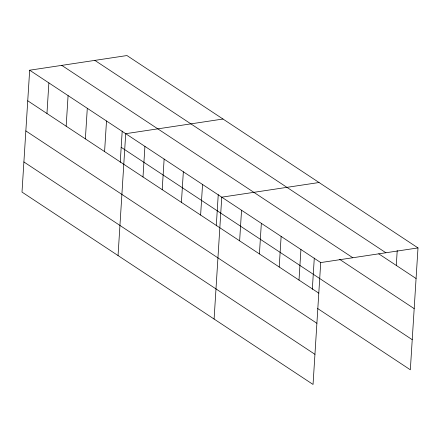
<?xml version="1.0" encoding="UTF-8"?>
<svg xmlns="http://www.w3.org/2000/svg" width="440" height="440" viewBox="0 0 440 440"><rect width="100%" height="100%" fill="white"/><g stroke="black" fill="none" stroke-linecap="round" stroke-linejoin="round"><path stroke-width="0.66" d="M29.667 70.208L22 192.082L313.049 384.45L320.716 262.576L29.667 70.208L126.951 55.55L418 247.918L410.333 369.793L317.598 308.5M46.954 113.498L48.879 82.907M66.16 126.192L68.085 95.601M85.371 138.892L87.296 108.295M104.583 151.586L106.502 120.995M120.23 162.365L122.199 131.109M118.047 255.563L125.714 133.689L222.998 119.031M143 176.979L144.925 146.388M162.206 189.673L164.131 159.082M181.418 202.373L183.343 171.776M200.624 215.066L202.549 184.476M216.277 225.847L218.246 194.59M214.093 319.044L221.76 197.17L319.044 182.512M239.63 240.845L241.549 210.254M259.419 253.924L261.344 223.333M279.207 267.009L281.132 236.412M299.002 280.088L300.927 249.497M312.323 289.327L314.292 258.071M396.286 265.43L397.227 250.476M320.716 262.576L418 247.918M94.847 60.39L385.897 252.758M378.752 253.847L416.075 278.514M61.771 65.373L352.82 257.741M339.537 259.303L414.178 308.632M121.176 147.301L412.225 339.669M27.742 100.799L318.791 293.166M25.85 130.922L316.899 323.29M23.898 161.959L314.947 354.327"/></g></svg>
